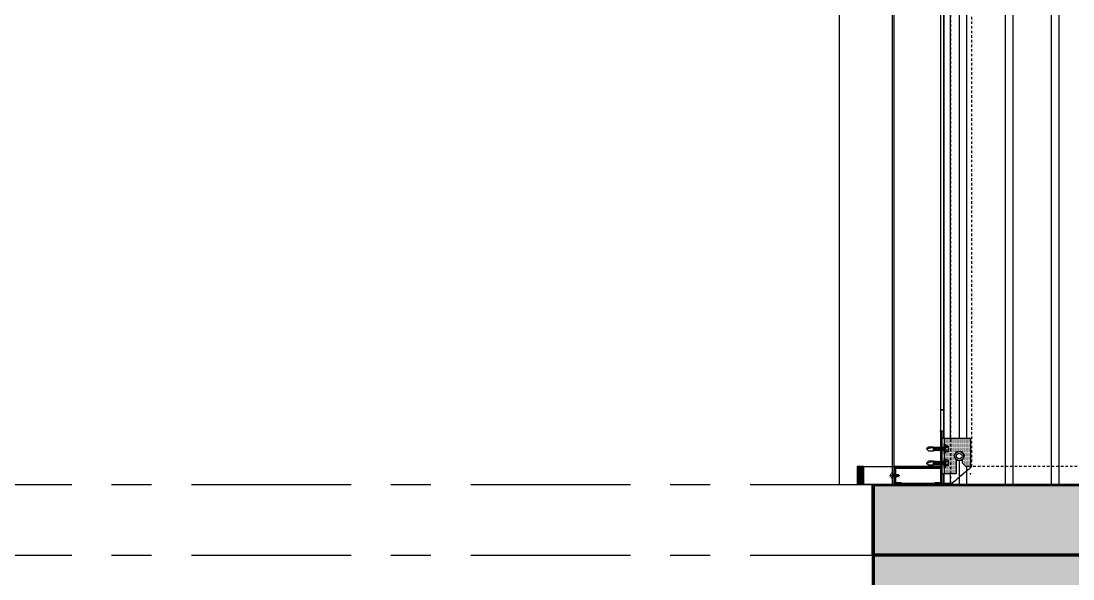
# Model space of a CAD drawing. Header units: millimetres. Extents: x -25371 to 2282244, y -90657 to 147824.
# Drawn here: x 1759112 to 1760595, y -1106 to -320 of the extents above; entities that cross this region are included whole.
import ezdxf
from ezdxf.xclip import XClip

# ---------------------------------------------------------------- set-up
doc = ezdxf.new("R2010")
doc.units = ezdxf.units.MM
doc.header["$XCLIPFRAME"] = 0
doc.set_wipeout_variables(frame=1)
for name, pattern in [('CENTER', [50.8, 31.75, -6.35, 6.35, -6.35]), ('TA_GL_000.90000', [2.475, 0.9, -0.225, 0.225, -0.225, 0.9]), ('TA_HL_001.00000', [6.5, 3.55, -2.95])]:
    doc.linetypes.add(name, pattern=pattern)
for name, color, linetype in [('000 - 0_SYM_DWG_GRIDLINE_MAIN_COLOR_251', 7, 'Continuous'), ('000 - GRID', 7, 'CENTER'), ('010 - ASPG_ACCESSORIES_MAIN_COLOR_1', 7, 'Continuous'), ('010 - ASPG_ACCESSORIES_MAIN_COLOR_2', 7, 'Continuous'), ('010 - ASPG_ACCESSORIES_SUB_COLOR_3', 7, 'Continuous'), ('010 - ASPG_EXTR_MAIN_COLOR_2', 7, 'Continuous'), ('010 - ASPG_EXTR_WIPEOUT_', 7, 'Continuous'), ('010 - ASPG_FASTERN_MAIN_COLOR_1', 7, 'Continuous'), ('010 - ASPG_FASTERN_SUB_COLOR_2', 7, 'Continuous'), ('010 - ASPG_FASTERN_WIPEOUT_', 7, 'Continuous'), ('010 - ASPG_FRAMING_CUT_COLOR_4', 7, 'Continuous'), ('010 - ASPG_FRAMING_HATCH_', 7, 'Continuous'), ('010 - ASPG_FRAMING_MAIN_COLOR_1', 7, 'Continuous'), ('010 - ASPG_FRAMING_SUB_COLOR_2', 7, 'Continuous'), ('010 - ASPG_FRAMING_WIPEOUT_', 7, 'Continuous'), ('HATCH', 7, 'Continuous')]:
    doc.layers.add(name, color=color, linetype=linetype)
doc.layers.add('010 - ASPG_ACCESSORIES_DEF_SUB', color=7, linetype='Continuous', plot=False)
for name, color, linetype, lineweight in [('A-DETL', 7, 'Continuous', 70), ('A-FLOR-E', 7, 'Continuous', 35), ('A-GENM', 7, 'Continuous', 35), ('A-GLAZ-CURT', 7, 'Continuous', 35), ('A-GLAZ-CWMG', 7, 'Continuous', 35), ('A-WALL-PATT', 7, 'Continuous', 50), ('I-WALL-E', 7, 'Continuous', 50), ('SCREW', 7, 'Continuous', 5)]:
    doc.layers.add(name, color=color, linetype=linetype, lineweight=lineweight)
doc.styles.add('TA', font='', dxfattribs={"height": 4.5})
doc.styles.get('TA').set_extended_font_data('Cordia New')

# ---------------------------------------------------------------- blocks, each defined once
blk = doc.blocks.new('DPA_CP_Entrance Louver Grill Vertical Z - Louver Grill Vertical Z-5524822-VS01 - ELEVATION 3')
at = {"layer": 'A-GLAZ-CURT', "color": 7}
for p, q in [((-33462.4, 106500), (-33462.4, 103600)), ((-33462.4, 103600), (-33462.4, 106500)), ((-33462.4, 106450), (-33462.4, 103605)), ((-33462.4, 103605), (-33462.4, 106450)), ((-33462.4, 106450), (-33462.4, 103605)), ((-33462.4, 103605), (-33462.4, 106450)), ((-33458, 103605), (-33462.4, 103605)), ((-33458, 103605), (-33462.4, 103605)), ((-33462.4, 103605), (-33458, 103605)), ((-33458, 103605), (-33462.4, 103605))]:
    blk.add_line(p, q, dxfattribs=at)
blk = doc.blocks.new('DPA_CP_Entrance Louver Grill Vertical Z - Louver Grill Vertical Z-V8-VS01 - ELEVATION 3')
at = {"layer": 'A-GLAZ-CURT', "color": 7}
for p, q in [((-33707.8, 103645), (-33707.8, 106500)), ((-33707.8, 103645), (-33707.8, 106500)), ((-33707.8, 106500), (-33707.8, 103645)), ((-33707.8, 106500), (-33707.8, 103645)), ((-33634.8, 106500), (-33634.8, 103645)), ((-33634.8, 106500), (-33634.8, 103645)), ((-33632.8, 103645), (-33632.8, 106500)), ((-33632.8, 106500), (-33632.8, 103645)), ((-33632.8, 103645), (-33632.8, 106500)), ((-33632.8, 106500), (-33632.8, 103645)), ((-33507.8, 106500), (-33507.8, 103645)), ((-33507.8, 106500), (-33507.8, 103645)), ((-33507.8, 106500), (-33507.8, 103645)), ((-33507.8, 106500), (-33507.8, 103645)), ((-33632.8, 103645), (-33632.8, 103705)), ((-33632.8, 103705), (-33607.8, 103705)), ((-33607.8, 103705), (-33632.8, 103705)), ((-33632.8, 103705), (-33632.8, 103645)), ((-33632.8, 103645), (-33707.8, 103645)), ((-33707.8, 103645), (-33634.8, 103645)), ((-33634.8, 103645), (-33707.8, 103645)), ((-33707.8, 103645), (-33632.8, 103645)), ((-33634.8, 103645), (-33632.8, 103645)), ((-33632.8, 103645), (-33634.8, 103645)), ((-33607.8, 103645), (-33632.8, 103645)), ((-33632.8, 103645), (-33607.8, 103645))]:
    blk.add_line(p, q, dxfattribs=at)
blk = doc.blocks.new('Rectangular Mullion - 45 x 100mm-V9-VS01 - ELEVATION 3')
at = {"layer": 'A-GLAZ-CWMG', "color": 7}
for p, q in [((-33607.8, 103645), (-33607.8, 103600)), ((-33607.8, 103600), (-33607.8, 103645)), ((-33507.8, 103600), (-33507.8, 103645)), ((-33507.8, 103645), (-33507.8, 103600)), ((-33607.8, 103600), (-33507.8, 103600)), ((-33507.8, 103600), (-33607.8, 103600))]:
    blk.add_line(p, q, dxfattribs=at)
blk = doc.blocks.new('Rectangular Mullion - 45 x 100mm-V10-VS01 - ELEVATION 3')
at = {"layer": 'A-GLAZ-CWMG', "color": 7}
for p, q in [((-33507.8, 103600), (-33507.8, 106600)), ((-33507.8, 106600), (-33507.8, 103600)), ((-33607.8, 106450), (-33607.8, 103705)), ((-33607.8, 106450), (-33607.8, 103705)), ((-33607.8, 103645), (-33607.8, 103600)), ((-33607.8, 103645), (-33607.8, 103600)), ((-33507.8, 103600), (-33607.8, 103600)), ((-33607.8, 103600), (-33507.8, 103600))]:
    blk.add_line(p, q, dxfattribs=at)
blk = doc.blocks.new('Rectangular Mullion - 45 x 100mm-V11-VS01 - ELEVATION 3')
at = {"layer": 'A-GLAZ-CWMG', "color": 7}
for p, q in [((-33607.8, 103600), (-33607.8, 106600)), ((-33607.8, 103600), (-33607.8, 106600)), ((-33507.8, 106600), (-33507.8, 103600)), ((-33507.8, 103600), (-33507.8, 106600)), ((-33507.8, 103600), (-33607.8, 103600)), ((-33607.8, 103600), (-33507.8, 103600))]:
    blk.add_line(p, q, dxfattribs=at)
blk = doc.blocks.new('DPA_CP_Entrance Louver Grill Vertical Z - Louver Grill Vertical Z-V12-VS01 - ELEVATION 3')
at = {"layer": 'A-GLAZ-CURT', "color": 7}
for p, q in [((-33707.8, 103645), (-33707.8, 106500)), ((-33707.8, 103645), (-33707.8, 106500)), ((-33707.8, 106500), (-33707.8, 103645)), ((-33707.8, 106500), (-33707.8, 103645)), ((-33632.8, 103645), (-33632.8, 106500)), ((-33632.8, 106500), (-33632.8, 103645)), ((-33632.8, 103645), (-33632.8, 106500)), ((-33632.8, 106500), (-33632.8, 103645)), ((-33507.8, 106500), (-33507.8, 103645)), ((-33507.8, 106500), (-33507.8, 103645)), ((-33507.8, 106500), (-33507.8, 103645)), ((-33507.8, 106500), (-33507.8, 103645)), ((-33632.8, 103645), (-33632.8, 103705)), ((-33632.8, 103705), (-33607.8, 103705)), ((-33607.8, 103705), (-33632.8, 103705)), ((-33632.8, 103705), (-33632.8, 103645)), ((-33632.8, 103645), (-33707.8, 103645)), ((-33707.8, 103645), (-33634.8, 103645)), ((-33634.8, 103645), (-33707.8, 103645)), ((-33707.8, 103645), (-33632.8, 103645)), ((-33634.8, 103645), (-33632.8, 103645)), ((-33632.8, 103645), (-33634.8, 103645)), ((-33607.8, 103645), (-33632.8, 103645)), ((-33632.8, 103645), (-33607.8, 103645))]:
    blk.add_line(p, q, dxfattribs=at)
blk = doc.blocks.new('DPA_CP_Entrance Louver Grill Vertical Z - Louver Grill Vertical Z-5525158-VS01 - ELEVATION 3')
at = {"layer": 'A-GLAZ-CURT', "color": 7}
for p, q in [((-33707.8, 103645), (-33707.8, 106500)), ((-33707.8, 103645), (-33707.8, 106500)), ((-33707.8, 106500), (-33707.8, 103645)), ((-33707.8, 106500), (-33707.8, 103645)), ((-33632.8, 103645), (-33632.8, 106500)), ((-33632.8, 106500), (-33632.8, 103645)), ((-33632.8, 103645), (-33632.8, 106500)), ((-33632.8, 106500), (-33632.8, 103645)), ((-33507.8, 106500), (-33507.8, 103645)), ((-33507.8, 106500), (-33507.8, 103645)), ((-33507.8, 106500), (-33507.8, 103645)), ((-33507.8, 106500), (-33507.8, 103645)), ((-33632.8, 103645), (-33632.8, 103705)), ((-33632.8, 103705), (-33607.8, 103705)), ((-33607.8, 103705), (-33632.8, 103705)), ((-33632.8, 103705), (-33632.8, 103645)), ((-33632.8, 103645), (-33707.8, 103645)), ((-33707.8, 103645), (-33634.8, 103645)), ((-33634.8, 103645), (-33707.8, 103645)), ((-33707.8, 103645), (-33632.8, 103645)), ((-33634.8, 103645), (-33632.8, 103645)), ((-33632.8, 103645), (-33634.8, 103645)), ((-33607.8, 103645), (-33632.8, 103645)), ((-33632.8, 103645), (-33607.8, 103645))]:
    blk.add_line(p, q, dxfattribs=at)
blk = doc.blocks.new('Rectangular Mullion - 45 x 100mm-V15-VS01 - ELEVATION 3')
at = {"layer": 'A-GLAZ-CWMG', "color": 7}
for p, q in [((-33607.8, 103645), (-33607.8, 103600)), ((-33607.8, 103600), (-33607.8, 103645)), ((-33507.8, 103600), (-33507.8, 103645)), ((-33507.8, 103645), (-33507.8, 103600)), ((-33607.8, 103600), (-33507.8, 103600)), ((-33507.8, 103600), (-33607.8, 103600))]:
    blk.add_line(p, q, dxfattribs=at)
blk = doc.blocks.new('Rectangular Mullion - 45 x 100mm-5079867-VS01 - ELEVATION 3')
at = {"layer": 'A-GLAZ-CWMG', "color": 7}
for p, q in [((-33607.8, 103645), (-33607.8, 103600)), ((-33607.8, 103600), (-33607.8, 103645)), ((-33507.8, 103600), (-33507.8, 103645)), ((-33507.8, 103645), (-33507.8, 103600)), ((-33607.8, 103600), (-33507.8, 103600)), ((-33507.8, 103600), (-33607.8, 103600))]:
    blk.add_line(p, q, dxfattribs=at)
blk = doc.blocks.new('Rectangular Mullion - 45 x 100mm-V16-VS01 - ELEVATION 3')
at = {"layer": 'A-GLAZ-CWMG', "color": 7}
for p, q in [((-33507.8, 103600), (-33507.8, 106600)), ((-33507.8, 106600), (-33507.8, 103600)), ((-33607.8, 106450), (-33607.8, 103705)), ((-33607.8, 106450), (-33607.8, 103705)), ((-33607.8, 103645), (-33607.8, 103600)), ((-33607.8, 103645), (-33607.8, 103600)), ((-33507.8, 103600), (-33607.8, 103600)), ((-33607.8, 103600), (-33507.8, 103600))]:
    blk.add_line(p, q, dxfattribs=at)
blk = doc.blocks.new('GM_Louver Grill Vertical Z1 - Z Profile-V19-VS01 - ELEVATION 3')
at = {"layer": 'A-DETL', "color": 7}
for p, q in [((-33707.8, 106500), (-33707.8, 103645)), ((-33632.8, 106500), (-33632.8, 103645)), ((-33705.8, 103645), (-33707.8, 103645)), ((-33632.8, 103645), (-33705.8, 103645))]:
    blk.add_line(p, q, dxfattribs=at)
at = {"layer": 'A-GENM', "color": 7, "lineweight": 9}
for p, q in [((-33707.8, 106500), (-33707.8, 103645)), ((-33707.8, 103645), (-33707.8, 106500)), ((-33632.8, 103645), (-33632.8, 106500)), ((-33707.8, 103645), (-33634.8, 103645)), ((-33634.8, 103645), (-33632.8, 103645))]:
    blk.add_line(p, q, dxfattribs=at)
blk = doc.blocks.new('DPA_CP_Entrance Louver Grill Vertical Z - Louver Grill Vertical Z-5525424-VS01 - ELEVATION 3')
at = {"layer": 'A-GLAZ-CURT', "color": 7}
for p, q in [((-33458, 106600), (-33458, 103600)), ((-33458, 106600), (-33458, 103600)), ((-33458, 103600), (-33458, 106600)), ((-33458, 103600), (-33458, 106600)), ((-33458, 103600), (-33458, 103660)), ((-33458, 103660), (-33458, 103600)), ((-33408, 103600), (-33458, 103600)), ((-33458, 103600), (-33408, 103600)), ((-33410, 103600), (-33458, 103600)), ((-33458, 103600), (-33408, 103600)), ((-32282.8, 103600), (-33458, 103600)), ((-33458, 103600), (-32282.8, 103600))]:
    blk.add_line(p, q, dxfattribs=at)
blk = doc.blocks.new('C-1-VS01-AR-2562-01 -B_20260615-142721_ELEVATION_3_EX')
at = {"layer": 'A-WALL-PATT', "lineweight": 9}
h = blk.add_hatch(dxfattribs=at)
h.set_pattern_fill('FP_3', style=0, pattern_type=2)
h.set_pattern_definition([(0, (-71649.76, 0), (812.8, 203.2), [33.528, -576.072, 33.528, -576.072, -3251.2]), (0, (-71649.76, 0), (812.8, 203.2), [-1219.2, 33.528, -1185.672, 33.528, -576.072, -1422.4]), (0, (-71649.76, 0), (812.8, 203.2), [-3048, 33.528, -372.872, 33.528, -982.472]), (120, (-71344.96, 101.6), (-582.37636, 602.30545), [33.528, -576.072, 33.528, -3827.272]), (120, (-71344.96, 101.6), (-582.37636, 602.30545), [-643.128, -576.072, 33.528, -1185.672, -2032]), (120, (-71344.96, 101.6), (-582.37636, 602.30545), [-2438.4, 33.528, -576.072, 33.528, -1388.872]), (120, (-71344.96, 101.6), (-582.37636, 602.30545), [-3081.528, -372.872, 33.528, -982.472]), (240, (-71243.36, 508), (-230.42364, -805.50545), [33.528, -576.072, 33.528, -576.072, -3251.2]), (240, (-71243.36, 508), (-230.42364, -805.50545), [-1219.2, 33.528, -1185.672, 33.528, -576.072, -1422.4]), (240, (-71243.36, 508), (-230.42364, -805.50545), [-3048, 33.528, -372.872, 33.528, -982.472])])
h.paths.add_polyline_path([(18783.4, 101100), (23287.6, 101100), (23287.6, 101102), (23717.6, 101102), (23717.6, 101100), (23737.6, 101100), (23737.6, 101102), (24167.6, 101102), (24167.6, 101100), (24538.8, 101100), (24538.8, 103600), (-9849.1, 103600), (-9849.1, 101100), (221.6, 101100), (221.6, 101102), (651.6, 101102), (651.6, 101100), (671.6, 101100), (671.6, 101102), (1101.6, 101102), (1101.6, 101100), (12559.3, 101100), (12559.3, 101102), (12989.3, 101102), (12989.3, 101100), (13009.3, 101100), (13009.3, 101102), (13439.3, 101102), (13439.3, 101100), (18602.1, 101100)])
h = blk.add_hatch(dxfattribs=at)
h.set_pattern_fill('FP_4', style=0, pattern_type=2)
h.set_pattern_definition([(0, (24510.75, 101170), (0, 600), []), (90, (24510.75, 101170), (-600, 4e-14), [])])
h.paths.add_polyline_path([(18783.4, 101100), (23287.6, 101100), (23287.6, 101102), (23717.6, 101102), (23717.6, 101100), (23737.6, 101100), (23737.6, 101102), (24167.6, 101102), (24167.6, 101100), (24538.8, 101100), (24538.8, 103600), (-9849.1, 103600), (-9849.1, 101100), (221.6, 101100), (221.6, 101102), (651.6, 101102), (651.6, 101100), (671.6, 101100), (671.6, 101102), (1101.6, 101102), (1101.6, 101100), (12559.3, 101100), (12559.3, 101102), (12989.3, 101102), (12989.3, 101100), (13009.3, 101100), (13009.3, 101102), (13439.3, 101102), (13439.3, 101100), (18602.1, 101100)])
at = {"layer": 'A-DETL', "color": 7}
for p, q in [((24538.8, 103600), (-9849.1, 103600)), ((-9849.1, 103600), (-9849.1, 101100)), ((-9849.1, 103600), (-3599.8, 103600)), ((-9849.1, 103500), (-9849.1, 103600)), ((-3599.8, 103500), (-9849.1, 103500))]:
    blk.add_line(p, q, dxfattribs=at)
at = {"layer": 'A-FLOR-E', "color": 7, "lineweight": 50}
for p, q in [((-9699.1, 103600), (-9849.1, 103600)), ((-9849.1, 103600), (-9849.1, 103500))]:
    blk.add_line(p, q, dxfattribs=at)
at = {"layer": 'I-WALL-E', "color": 7}
for p, q in [((-9849.1, 103600), (-9849.1, 103433.3)), ((-9699.1, 103600), (-9849.1, 103600)), ((-9699.1, 103600), (24482.7, 103600))]:
    blk.add_line(p, q, dxfattribs=at)
at = {"layer": 'A-GENM', "color": 7}
blk.add_blockref('GM_Louver Grill Vertical Z1 - Z Profile-V19-VS01 - ELEVATION 3', (23858.2, 0), dxfattribs=at)
blk.add_blockref('GM_Louver Grill Vertical Z1 - Z Profile-V19-VS01 - ELEVATION 3', (23858.2, 0), dxfattribs=at)
blk.add_blockref('GM_Louver Grill Vertical Z1 - Z Profile-V19-VS01 - ELEVATION 3', (23858.2, 0), dxfattribs=at)
blk.add_blockref('GM_Louver Grill Vertical Z1 - Z Profile-V19-VS01 - ELEVATION 3', (23858.2, 0), dxfattribs=at)
blk.add_blockref('GM_Louver Grill Vertical Z1 - Z Profile-V19-VS01 - ELEVATION 3', (23858.2, 0), dxfattribs=at)
blk.add_blockref('GM_Louver Grill Vertical Z1 - Z Profile-V19-VS01 - ELEVATION 3', (23858.2, 0), dxfattribs=at)
blk.add_blockref('GM_Louver Grill Vertical Z1 - Z Profile-V19-VS01 - ELEVATION 3', (23858.2, 0), dxfattribs=at)
blk.add_blockref('GM_Louver Grill Vertical Z1 - Z Profile-V19-VS01 - ELEVATION 3', (23858.2, 0), dxfattribs=at)
blk.add_blockref('GM_Louver Grill Vertical Z1 - Z Profile-V19-VS01 - ELEVATION 3', (23858.2, 0), dxfattribs=at)
blk.add_blockref('GM_Louver Grill Vertical Z1 - Z Profile-V19-VS01 - ELEVATION 3', (23858.2, 0), dxfattribs=at)
blk.add_blockref('GM_Louver Grill Vertical Z1 - Z Profile-V19-VS01 - ELEVATION 3', (23858.2, 0), dxfattribs=at)
blk.add_blockref('GM_Louver Grill Vertical Z1 - Z Profile-V19-VS01 - ELEVATION 3', (23858.2, 0), dxfattribs=at)
blk.add_blockref('GM_Louver Grill Vertical Z1 - Z Profile-V19-VS01 - ELEVATION 3', (23858.2, 0), dxfattribs=at)
blk.add_blockref('GM_Louver Grill Vertical Z1 - Z Profile-V19-VS01 - ELEVATION 3', (23858.2, 0), dxfattribs=at)
blk.add_blockref('GM_Louver Grill Vertical Z1 - Z Profile-V19-VS01 - ELEVATION 3', (23858.2, 0), dxfattribs=at)
blk.add_blockref('GM_Louver Grill Vertical Z1 - Z Profile-V19-VS01 - ELEVATION 3', (23858.2, 0), dxfattribs=at)
blk.add_blockref('GM_Louver Grill Vertical Z1 - Z Profile-V19-VS01 - ELEVATION 3', (23858.2, 0), dxfattribs=at)
blk.add_blockref('GM_Louver Grill Vertical Z1 - Z Profile-V19-VS01 - ELEVATION 3', (23858.2, 0), dxfattribs=at)
blk.add_blockref('GM_Louver Grill Vertical Z1 - Z Profile-V19-VS01 - ELEVATION 3', (23858.2, 0), dxfattribs=at)
blk.add_blockref('GM_Louver Grill Vertical Z1 - Z Profile-V19-VS01 - ELEVATION 3', (23858.2, 0), dxfattribs=at)
blk.add_blockref('GM_Louver Grill Vertical Z1 - Z Profile-V19-VS01 - ELEVATION 3', (23858.2, 0), dxfattribs=at)
blk.add_blockref('GM_Louver Grill Vertical Z1 - Z Profile-V19-VS01 - ELEVATION 3', (23858.2, 0), dxfattribs=at)
blk.add_blockref('GM_Louver Grill Vertical Z1 - Z Profile-V19-VS01 - ELEVATION 3', (23858.2, 0), dxfattribs=at)
blk.add_blockref('GM_Louver Grill Vertical Z1 - Z Profile-V19-VS01 - ELEVATION 3', (23858.2, 0), dxfattribs=at)
blk.add_blockref('GM_Louver Grill Vertical Z1 - Z Profile-V19-VS01 - ELEVATION 3', (23858.2, 0), dxfattribs=at)
blk.add_blockref('GM_Louver Grill Vertical Z1 - Z Profile-V19-VS01 - ELEVATION 3', (23858.2, 0), dxfattribs=at)
blk.add_blockref('GM_Louver Grill Vertical Z1 - Z Profile-V19-VS01 - ELEVATION 3', (23858.2, 0), dxfattribs=at)
blk.add_blockref('GM_Louver Grill Vertical Z1 - Z Profile-V19-VS01 - ELEVATION 3', (23858.2, 0), dxfattribs=at)
blk.add_blockref('GM_Louver Grill Vertical Z1 - Z Profile-V19-VS01 - ELEVATION 3', (23858.2, 0), dxfattribs=at)
blk.add_blockref('GM_Louver Grill Vertical Z1 - Z Profile-V19-VS01 - ELEVATION 3', (23858.2, 0), dxfattribs=at)
blk.add_blockref('GM_Louver Grill Vertical Z1 - Z Profile-V19-VS01 - ELEVATION 3', (23858.2, 0), dxfattribs=at)
blk.add_blockref('GM_Louver Grill Vertical Z1 - Z Profile-V19-VS01 - ELEVATION 3', (23858.2, 0), dxfattribs=at)
blk.add_blockref('GM_Louver Grill Vertical Z1 - Z Profile-V19-VS01 - ELEVATION 3', (23858.2, 0), dxfattribs=at)
blk.add_blockref('GM_Louver Grill Vertical Z1 - Z Profile-V19-VS01 - ELEVATION 3', (23858.2, 0), dxfattribs=at)
blk.add_blockref('GM_Louver Grill Vertical Z1 - Z Profile-V19-VS01 - ELEVATION 3', (23858.2, 0), dxfattribs=at)
blk.add_blockref('GM_Louver Grill Vertical Z1 - Z Profile-V19-VS01 - ELEVATION 3', (23858.2, 0), dxfattribs=at)
blk.add_blockref('GM_Louver Grill Vertical Z1 - Z Profile-V19-VS01 - ELEVATION 3', (23858.2, 0), dxfattribs=at)
blk.add_blockref('GM_Louver Grill Vertical Z1 - Z Profile-V19-VS01 - ELEVATION 3', (23858.2, 0), dxfattribs=at)
blk.add_blockref('GM_Louver Grill Vertical Z1 - Z Profile-V19-VS01 - ELEVATION 3', (23858.2, 0), dxfattribs=at)
blk.add_blockref('GM_Louver Grill Vertical Z1 - Z Profile-V19-VS01 - ELEVATION 3', (23858.2, 0), dxfattribs=at)
blk.add_blockref('GM_Louver Grill Vertical Z1 - Z Profile-V19-VS01 - ELEVATION 3', (23858.2, 0), dxfattribs=at)
blk.add_blockref('GM_Louver Grill Vertical Z1 - Z Profile-V19-VS01 - ELEVATION 3', (23858.2, 0), dxfattribs=at)
blk.add_blockref('GM_Louver Grill Vertical Z1 - Z Profile-V19-VS01 - ELEVATION 3', (23858.2, 0), dxfattribs=at)
blk.add_blockref('GM_Louver Grill Vertical Z1 - Z Profile-V19-VS01 - ELEVATION 3', (23858.2, 0), dxfattribs=at)
blk.add_blockref('GM_Louver Grill Vertical Z1 - Z Profile-V19-VS01 - ELEVATION 3', (23858.2, 0), dxfattribs=at)
blk.add_blockref('GM_Louver Grill Vertical Z1 - Z Profile-V19-VS01 - ELEVATION 3', (23858.2, 0), dxfattribs=at)
blk.add_blockref('GM_Louver Grill Vertical Z1 - Z Profile-V19-VS01 - ELEVATION 3', (23858.2, 0), dxfattribs=at)
blk.add_blockref('GM_Louver Grill Vertical Z1 - Z Profile-V19-VS01 - ELEVATION 3', (23858.2, 0), dxfattribs=at)
blk.add_blockref('GM_Louver Grill Vertical Z1 - Z Profile-V19-VS01 - ELEVATION 3', (23858.2, 0), dxfattribs=at)
blk.add_blockref('GM_Louver Grill Vertical Z1 - Z Profile-V19-VS01 - ELEVATION 3', (23858.2, 0), dxfattribs=at)
blk.add_blockref('GM_Louver Grill Vertical Z1 - Z Profile-V19-VS01 - ELEVATION 3', (23858.2, 0), dxfattribs=at)
blk.add_blockref('GM_Louver Grill Vertical Z1 - Z Profile-V19-VS01 - ELEVATION 3', (23858.2, 0), dxfattribs=at)
blk.add_blockref('GM_Louver Grill Vertical Z1 - Z Profile-V19-VS01 - ELEVATION 3', (23858.2, 0), dxfattribs=at)
blk.add_blockref('GM_Louver Grill Vertical Z1 - Z Profile-V19-VS01 - ELEVATION 3', (23858.2, 0), dxfattribs=at)
blk.add_blockref('GM_Louver Grill Vertical Z1 - Z Profile-V19-VS01 - ELEVATION 3', (23858.2, 0), dxfattribs=at)
blk.add_blockref('GM_Louver Grill Vertical Z1 - Z Profile-V19-VS01 - ELEVATION 3', (23858.2, 0), dxfattribs=at)
blk.add_blockref('GM_Louver Grill Vertical Z1 - Z Profile-V19-VS01 - ELEVATION 3', (23858.2, 0), dxfattribs=at)
blk.add_blockref('GM_Louver Grill Vertical Z1 - Z Profile-V19-VS01 - ELEVATION 3', (23858.2, 0), dxfattribs=at)
blk.add_blockref('GM_Louver Grill Vertical Z1 - Z Profile-V19-VS01 - ELEVATION 3', (23858.2, 0), dxfattribs=at)
blk.add_blockref('GM_Louver Grill Vertical Z1 - Z Profile-V19-VS01 - ELEVATION 3', (23858.2, 0), dxfattribs=at)
blk.add_blockref('GM_Louver Grill Vertical Z1 - Z Profile-V19-VS01 - ELEVATION 3', (23858.2, 0), dxfattribs=at)
blk.add_blockref('GM_Louver Grill Vertical Z1 - Z Profile-V19-VS01 - ELEVATION 3', (23858.2, 0), dxfattribs=at)
blk.add_blockref('GM_Louver Grill Vertical Z1 - Z Profile-V19-VS01 - ELEVATION 3', (23858.2, 0), dxfattribs=at)
blk.add_blockref('GM_Louver Grill Vertical Z1 - Z Profile-V19-VS01 - ELEVATION 3', (23858.2, 0), dxfattribs=at)
blk.add_blockref('GM_Louver Grill Vertical Z1 - Z Profile-V19-VS01 - ELEVATION 3', (23858.2, 0), dxfattribs=at)
blk.add_blockref('GM_Louver Grill Vertical Z1 - Z Profile-V19-VS01 - ELEVATION 3', (23858.2, 0), dxfattribs=at)
blk.add_blockref('GM_Louver Grill Vertical Z1 - Z Profile-V19-VS01 - ELEVATION 3', (23858.2, 0), dxfattribs=at)
blk.add_blockref('GM_Louver Grill Vertical Z1 - Z Profile-V19-VS01 - ELEVATION 3', (23858.2, 0), dxfattribs=at)
blk.add_blockref('GM_Louver Grill Vertical Z1 - Z Profile-V19-VS01 - ELEVATION 3', (23858.2, 0), dxfattribs=at)
blk.add_blockref('GM_Louver Grill Vertical Z1 - Z Profile-V19-VS01 - ELEVATION 3', (23858.2, 0), dxfattribs=at)
blk.add_blockref('GM_Louver Grill Vertical Z1 - Z Profile-V19-VS01 - ELEVATION 3', (23858.2, 0), dxfattribs=at)
blk.add_blockref('GM_Louver Grill Vertical Z1 - Z Profile-V19-VS01 - ELEVATION 3', (23858.2, 0), dxfattribs=at)
blk.add_blockref('GM_Louver Grill Vertical Z1 - Z Profile-V19-VS01 - ELEVATION 3', (23858.2, 0), dxfattribs=at)
blk.add_blockref('GM_Louver Grill Vertical Z1 - Z Profile-V19-VS01 - ELEVATION 3', (23858.2, 0), dxfattribs=at)
blk.add_blockref('GM_Louver Grill Vertical Z1 - Z Profile-V19-VS01 - ELEVATION 3', (23858.2, 0), dxfattribs=at)
blk.add_blockref('GM_Louver Grill Vertical Z1 - Z Profile-V19-VS01 - ELEVATION 3', (23858.2, 0), dxfattribs=at)
blk.add_blockref('GM_Louver Grill Vertical Z1 - Z Profile-V19-VS01 - ELEVATION 3', (23858.2, 0), dxfattribs=at)
blk.add_blockref('GM_Louver Grill Vertical Z1 - Z Profile-V19-VS01 - ELEVATION 3', (23858.2, 0), dxfattribs=at)
blk.add_blockref('GM_Louver Grill Vertical Z1 - Z Profile-V19-VS01 - ELEVATION 3', (23858.2, 0), dxfattribs=at)
blk.add_blockref('GM_Louver Grill Vertical Z1 - Z Profile-V19-VS01 - ELEVATION 3', (23858.2, 0), dxfattribs=at)
blk.add_blockref('GM_Louver Grill Vertical Z1 - Z Profile-V19-VS01 - ELEVATION 3', (23858.2, 0), dxfattribs=at)
blk.add_blockref('GM_Louver Grill Vertical Z1 - Z Profile-V19-VS01 - ELEVATION 3', (23858.2, 0), dxfattribs=at)
blk.add_blockref('GM_Louver Grill Vertical Z1 - Z Profile-V19-VS01 - ELEVATION 3', (23858.2, 0), dxfattribs=at)
blk.add_blockref('GM_Louver Grill Vertical Z1 - Z Profile-V19-VS01 - ELEVATION 3', (23858.2, 0), dxfattribs=at)
blk.add_blockref('GM_Louver Grill Vertical Z1 - Z Profile-V19-VS01 - ELEVATION 3', (23858.2, 0), dxfattribs=at)
blk.add_blockref('GM_Louver Grill Vertical Z1 - Z Profile-V19-VS01 - ELEVATION 3', (23858.2, 0), dxfattribs=at)
blk.add_blockref('GM_Louver Grill Vertical Z1 - Z Profile-V19-VS01 - ELEVATION 3', (23858.2, 0), dxfattribs=at)
blk.add_blockref('GM_Louver Grill Vertical Z1 - Z Profile-V19-VS01 - ELEVATION 3', (23858.2, 0), dxfattribs=at)
blk.add_blockref('GM_Louver Grill Vertical Z1 - Z Profile-V19-VS01 - ELEVATION 3', (23858.2, 0), dxfattribs=at)
blk.add_blockref('GM_Louver Grill Vertical Z1 - Z Profile-V19-VS01 - ELEVATION 3', (23858.2, 0), dxfattribs=at)
blk.add_blockref('GM_Louver Grill Vertical Z1 - Z Profile-V19-VS01 - ELEVATION 3', (23858.2, 0), dxfattribs=at)
blk.add_blockref('GM_Louver Grill Vertical Z1 - Z Profile-V19-VS01 - ELEVATION 3', (23858.2, 0), dxfattribs=at)
blk.add_blockref('GM_Louver Grill Vertical Z1 - Z Profile-V19-VS01 - ELEVATION 3', (23858.2, 0), dxfattribs=at)
blk.add_blockref('GM_Louver Grill Vertical Z1 - Z Profile-V19-VS01 - ELEVATION 3', (23858.2, 0), dxfattribs=at)
blk.add_blockref('GM_Louver Grill Vertical Z1 - Z Profile-V19-VS01 - ELEVATION 3', (23858.2, 0), dxfattribs=at)
blk.add_blockref('GM_Louver Grill Vertical Z1 - Z Profile-V19-VS01 - ELEVATION 3', (23858.2, 0), dxfattribs=at)
blk.add_blockref('GM_Louver Grill Vertical Z1 - Z Profile-V19-VS01 - ELEVATION 3', (23858.2, 0), dxfattribs=at)
blk.add_blockref('GM_Louver Grill Vertical Z1 - Z Profile-V19-VS01 - ELEVATION 3', (23858.2, 0), dxfattribs=at)
blk.add_blockref('GM_Louver Grill Vertical Z1 - Z Profile-V19-VS01 - ELEVATION 3', (23858.2, 0), dxfattribs=at)
blk.add_blockref('GM_Louver Grill Vertical Z1 - Z Profile-V19-VS01 - ELEVATION 3', (23858.2, 0), dxfattribs=at)
blk.add_blockref('GM_Louver Grill Vertical Z1 - Z Profile-V19-VS01 - ELEVATION 3', (23858.2, 0), dxfattribs=at)
at = {"layer": 'A-GLAZ-CURT', "color": 7}
for name in ['DPA_CP_Entrance Louver Grill Vertical Z - Louver Grill Vertical Z-5525424-VS01 - ELEVATION 3', 'DPA_CP_Entrance Louver Grill Vertical Z - Louver Grill Vertical Z-V8-VS01 - ELEVATION 3', 'DPA_CP_Entrance Louver Grill Vertical Z - Louver Grill Vertical Z-V12-VS01 - ELEVATION 3', 'DPA_CP_Entrance Louver Grill Vertical Z - Louver Grill Vertical Z-V12-VS01 - ELEVATION 3', 'DPA_CP_Entrance Louver Grill Vertical Z - Louver Grill Vertical Z-V12-VS01 - ELEVATION 3', 'DPA_CP_Entrance Louver Grill Vertical Z - Louver Grill Vertical Z-V12-VS01 - ELEVATION 3', 'DPA_CP_Entrance Louver Grill Vertical Z - Louver Grill Vertical Z-5525158-VS01 - ELEVATION 3', 'DPA_CP_Entrance Louver Grill Vertical Z - Louver Grill Vertical Z-5524822-VS01 - ELEVATION 3']:
    blk.add_blockref(name, (23858.2, 0), dxfattribs=at)
at = {"layer": 'A-GLAZ-CWMG', "color": 7}
for name in ['Rectangular Mullion - 45 x 100mm-V10-VS01 - ELEVATION 3', 'Rectangular Mullion - 45 x 100mm-V11-VS01 - ELEVATION 3', 'Rectangular Mullion - 45 x 100mm-V16-VS01 - ELEVATION 3', 'Rectangular Mullion - 45 x 100mm-V16-VS01 - ELEVATION 3', 'Rectangular Mullion - 45 x 100mm-V16-VS01 - ELEVATION 3', 'Rectangular Mullion - 45 x 100mm-V16-VS01 - ELEVATION 3', 'Rectangular Mullion - 45 x 100mm-V16-VS01 - ELEVATION 3', 'Rectangular Mullion - 45 x 100mm-V9-VS01 - ELEVATION 3', 'Rectangular Mullion - 45 x 100mm-V15-VS01 - ELEVATION 3', 'Rectangular Mullion - 45 x 100mm-V15-VS01 - ELEVATION 3', 'Rectangular Mullion - 45 x 100mm-V15-VS01 - ELEVATION 3', 'Rectangular Mullion - 45 x 100mm-V15-VS01 - ELEVATION 3', 'Rectangular Mullion - 45 x 100mm-5079867-VS01 - ELEVATION 3']:
    blk.add_blockref(name, (23858.2, 0), dxfattribs=at)
blk = doc.blocks.new('*U2261')
at = {"layer": '000 - 0_SYM_DWG_GRIDLINE_MAIN_COLOR_251', "color": 7, "linetype": 'ByBlock', "ltscale": 5}
blk.add_line((20, 0), (-529.286, 0), dxfattribs=at)
at = {"color": 7, "style": 'TA', "flags": 1}
blk.add_attdef('LOCATION', (6, -6), '', height=4.5, rotation=270, dxfattribs=at)
blk = doc.blocks.new('C-1-VS01_REV00_20260615-143253_ELEVATION_3_DIMS')
at = {"layer": '000 - GRID', "color": 7, "linetype": 'TA_GL_000.90000', "xscale": 50.00000000000004, "yscale": 50.00000000000004, "zscale": 50.00000000000004, "rotation": 180}
for p in [(-12960, 103600), (-12960, 103500)]:
    blk.add_blockref('*U2261', p, dxfattribs=at)
blk = doc.blocks.new('*U1541')
at = {"color": 7}
blk.add_wipeout([(50, 0), (1640, 0), (1640, 3000), (50, 3000)], dxfattribs=at).dxf.layer = '010 - ASPG_EXTR_WIPEOUT_'
at = {"layer": '010 - ASPG_EXTR_MAIN_COLOR_2', "color": 7}
for points in [[(1487.3, 0), (1497.5, 0), (1497.5, 3000), (1487.3, 3000)], [(1552.3, 0), (1562.5, 0), (1562.5, 3000), (1552.3, 3000)], [(1617.3, 0), (1627.5, 0), (1627.5, 3000), (1617.3, 3000)]]:
    blk.add_lwpolyline(points, close=True, dxfattribs=at)
at = {"layer": '010 - ASPG_FRAMING_SUB_COLOR_2', "color": 7}
blk.add_lwpolyline([(50, 0), (1640, 0), (1640, 3000), (50, 3000)], close=True, dxfattribs=at)
blk = doc.blocks.new('000_ASPG_TYP_FILES_20260218-010703_FRAME_EXTR_HONLIZONTAL')
at = {"layer": '010 - ASPG_FRAMING_HATCH_'}
h = blk.add_hatch(dxfattribs=at)
h.set_pattern_fill('ANSI32', scale=0.1)
edge = h.paths.add_edge_path()
edge.add_line((74.7, 2), (25, 2))
edge.add_line((25, 2), (25, 67))
edge.add_arc((24.7, 67), 0.3, 0, 90)
edge.add_line((24.7, 67.3), (0.3, 67.3))
edge.add_arc((0.3, 67), 0.3, 90, 180)
edge.add_line((0, 67), (0, 57.6))
edge.add_arc((0.3, 57.6), 0.3, 180, 270)
edge.add_line((0.3, 57.3), (1.7, 57.3))
edge.add_arc((1.7, 57.6), 0.3, 270, 360)
edge.add_line((2, 57.6), (2, 65))
edge.add_arc((2.3, 65), 0.3, 90, 180, ccw=False)
edge.add_line((2.3, 65.3), (22.7, 65.3))
edge.add_arc((22.7, 65), 0.3, 0, 90, ccw=False)
edge.add_line((23, 65), (23, 49))
edge.add_line((23, 49), (23.5, 48.5))
edge.add_line((23.5, 48.5), (23, 48))
edge.add_line((23, 48), (23, 22.3))
edge.add_line((23, 22.3), (23.5, 21.8))
edge.add_line((23.5, 21.8), (23, 21.3))
edge.add_line((23, 21.3), (23, 2.3))
edge.add_arc((22.7, 2.3), 0.3, -90, 0, ccw=False)
edge.add_line((22.7, 2), (2.3, 2))
edge.add_arc((2.3, 2.3), 0.3, 180, 270, ccw=False)
edge.add_line((2, 2.3), (2, 9.7))
edge.add_arc((1.7, 9.7), 0.3, 0, 90)
edge.add_line((1.7, 10), (0.3, 10))
edge.add_arc((0.3, 9.7), 0.3, 90, 180)
edge.add_line((0, 9.7), (0, 0.3))
edge.add_arc((0.3, 0.3), 0.3, 180, 270)
edge.add_line((0.3, 0), (74.7, 0))
at = {"layer": '010 - ASPG_ACCESSORIES_DEF_SUB', "color": 7}
for p in [(0, 67.3), (25, 67.3), (25, 67.3), (0, 57.3), (0, 10), (0, 10), (0, 0), (75, 2), (75, 0)]:
    blk.add_point(p, dxfattribs=at)
at = {"layer": '010 - ASPG_FRAMING_CUT_COLOR_4', "color": 7}
blk.add_line((75, 0.3), (75, 1.7), dxfattribs=at)
blk.add_lwpolyline([(74.7, 2), (25, 2), (25, 67, 0.414214), (24.7, 67.3), (0.3, 67.3, 0.414214), (0, 67), (0, 57.6, 0.414214), (0.3, 57.3), (1.7, 57.3, 0.414214), (2, 57.6), (2, 65, -0.414214), (2.3, 65.3), (22.7, 65.3, -0.414214), (23, 65), (23, 49), (23.5, 48.5), (23, 48), (23, 22.3), (23.5, 21.8), (23, 21.3), (23, 2.3, -0.414214), (22.7, 2), (2.3, 2, -0.414214), (2, 2.3), (2, 9.7, 0.414214), (1.7, 10), (0.3, 10, 0.414214), (0, 9.7), (0, 0.3, 0.414214), (0.3, 0), (74.7, 0)], format="xyb", dxfattribs=at)
for centre, start, end in [((2.3, 65), 90, 180), ((0.3, 57.6), 180, 270), ((1.7, 57.6), 270, 0), ((0.3, 9.7), 90, 180), ((0.3, 0.3), 180, 270), ((1.7, 9.7), 0, 90), ((2.3, 2.3), 180, 270), ((22.7, 2.3), 270, 0), ((74.7, 1.7), 0, 90), ((74.7, 0.3), 270, 0)]:
    blk.add_arc(centre, 0.3, start, end, dxfattribs=at)
blk = doc.blocks.new('PZG35-9D5')
at = {"layer": '010 - ASPG_FASTERN_MAIN_COLOR_1', "color": 7}
for p, q in [((-1.4, 0), (-1.4, -1.1)), ((0, 3.7), (0, -10.5)), ((1.4, 0), (1.4, -0.6)), ((-1.9, -1.4), (1.9, -0.9)), ((-1.9, -1.4), (-1.4, -1.1)), ((-1.9, -1.4), (-1.4, -1.7)), ((-1.9, -2.7), (1.9, -2.2)), ((-1.9, -2.7), (-1.4, -2.4)), ((-1.9, -2.7), (-1.4, -3)), ((-1.9, -4), (-1.4, -3.7)), ((-1.9, -4), (-1, -3.9)), ((-1.9, -4), (-1.4, -4.3)), ((-1.4, -1.1), (1.4, -0.6)), ((-1.4, -1.7), (1.4, -1.2)), ((-1.4, -1.7), (-1.4, -2.4)), ((-1.4, -2.4), (1.4, -1.9)), ((-1.4, -3), (1.4, -2.5)), ((-1.4, -3), (-1.4, -3.7)), ((-1.4, -3.7), (-0.8, -3.6)), ((-1.4, -4.3), (-1.4, -8.1)), ((-1.4, -4.3), (-1.2, -4.3)), ((0, -9.5), (-1.4, -8.1)), ((0, -9.5), (1.4, -8.1)), ((0.6, -3.3), (1.4, -3.2)), ((0.7, -3.7), (1.9, -3.5)), ((0.7, -3.9), (1.4, -3.8)), ((0.7, -4.6), (1.4, -4.5)), ((0.7, -5), (1.9, -4.8)), ((0.7, -5.2), (1.4, -5.1)), ((1.9, -0.9), (1.4, -0.6)), ((1.9, -0.9), (1.4, -1.2)), ((1.4, -1.2), (1.4, -1.9)), ((1.9, -2.2), (1.4, -1.9)), ((1.9, -2.2), (1.4, -2.5)), ((1.4, -2.5), (1.4, -3.2)), ((1.9, -3.5), (1.4, -3.2)), ((1.9, -3.5), (1.4, -3.8)), ((1.4, -3.8), (1.4, -4.5)), ((1.9, -4.8), (1.4, -4.5)), ((1.9, -4.8), (1.4, -5.1)), ((1.4, -5.1), (1.4, -8.1))]:
    blk.add_line(p, q, dxfattribs=at)
blk.add_lwpolyline([(0, -9.5), (0.7, -5.2), (0.7, -3.6, 0.417657), (0.4, -3.3, 0.108102), (-0.8, -3.6), (-1.4, -4.7)], format="xyb", dxfattribs=at)
blk = doc.blocks.new('*U2484')
at = {"layer": 'SCREW', "color": 7}
blk.add_lwpolyline([(3, 1.8, 0.09906), (0.8, 2.5), (0.8, 2.3), (-0.8, 2.3), (-0.8, 2.5, 0.09906), (-3, 1.8, 0.266588), (-3.5, 1), (-3.5, 0.2, 0.414214), (-3.3, 0), (3.3, 0, 0.414214), (3.5, 0.2), (3.5, 1, 0.266588)], format="xyb", close=True, dxfattribs=at)
blk.add_blockref('PZG35-9D5', (0, 0), dxfattribs=at)
blk = doc.blocks.new('000_ASPG_TYP_FILES_BK_FOR_ASPG_LOUVERS_SIDE_VIEW')
at = {"color": 7}
blk.add_point((0, 0), dxfattribs=at)
at = {"layer": '010 - ASPG_ACCESSORIES_MAIN_COLOR_1', "color": 7}
blk.add_line((2.8, -12.5), (2.8, 12.5), dxfattribs=at)
for points in [[(43.2, -12.5), (0.8, -12.5), (0.8, 12.5), (43.2, 12.5)], [(52.5, 12.5), (43.2, 12.5), (43.2, -12.5), (52.5, -12.5)]]:
    blk.add_lwpolyline(points, close=True, dxfattribs=at)
at = {"layer": '010 - ASPG_ACCESSORIES_SUB_COLOR_3', "color": 7}
for p, q in [((43.5, -12.5), (43.5, 12.5)), ((43.8, -12.5), (43.8, 12.5)), ((44.3, -12.5), (44.3, 12.5)), ((45, -12.5), (45, 12.5)), ((45.8, -12.5), (45.8, 12.5)), ((46.7, -12.5), (46.7, 12.5)), ((47.6, -12.5), (47.6, 12.5)), ((48.6, -12.5), (48.6, 12.5)), ((50.6, -12.5), (50.6, 12.5)), ((51.4, -12.5), (51.4, 12.5)), ((52.1, -12.5), (52.1, 12.5)), ((52.5, -12.5), (52.5, 12.5))]:
    blk.add_line(p, q, dxfattribs=at)
at = {"layer": 'SCREW', "color": 7, "rotation": 270}
blk.add_blockref('*U2484', (2.8, 0), dxfattribs=at)
blk = doc.blocks.new('A$C57452C2B')
at = {"layer": '010 - ASPG_FASTERN_MAIN_COLOR_1', "color": 7}
for p, q in [((0.007, 0.031), (0.0045, 0.021)), ((0.003, 0.0005), (0.003, 0.004)), ((0.01, 0), (0.004, 0)), ((0.005, 0.0005), (0.005, 0.004)), ((0.009, 0.0005), (0.009, 0.004)), ((0.011, 0.0005), (0.011, 0.004))]:
    blk.add_line(p, q, dxfattribs=at)
for points in [[(0.0045, 0.021), (0.0045, 0.028), (0.007, 0.031), (0.0095, 0.028), (0.0095, 0.021)], [(0.014, 0.005), (0.014, 0.006), (0, 0.006), (0, 0.005), (0.003, 0.004), (0.011, 0.004)]]:
    blk.add_lwpolyline(points, close=True, dxfattribs=at)
for centre, radius, start, end in [((0.004, 0.0013), 0.00125, 216.8699, 323.1301), ((0.007, 0.0043), 0.00425, 241.9275, 298.0725), ((0.01, 0.0013), 0.00125, 216.8699, 323.1301)]:
    blk.add_arc(centre, radius, start, end, dxfattribs=at)
at = {"layer": '010 - ASPG_FASTERN_SUB_COLOR_2', "color": 7}
for p in [(0.0095, 0.021), (0.0045, 0.021)]:
    blk.add_line(p, (0.0045, 0.0197), dxfattribs=at)
for points in [[(0.0045, 0.0167, 0.666667), (0.0045, 0.0182), (0.0095, 0.0195, 0.666667), (0.0095, 0.018)], [(0.0045, 0.0152, 0.666667), (0.0045, 0.0167), (0.0095, 0.018, 0.666667), (0.0095, 0.0165)], [(0.0045, 0.0137, 0.666667), (0.0045, 0.0152), (0.0095, 0.0165, 0.666667), (0.0095, 0.015)], [(0.0045, 0.0122, 0.666667), (0.0045, 0.0137), (0.0095, 0.015, 0.666667), (0.0095, 0.0135)], [(0.0045, 0.0107, 0.666667), (0.0045, 0.0122), (0.0095, 0.0135, 0.666667), (0.0095, 0.012)], [(0.0045, 0.0092, 0.666667), (0.0045, 0.0107), (0.0095, 0.012, 0.666667), (0.0095, 0.0105)], [(0.0045, 0.0077, 0.666667), (0.0045, 0.0092), (0.0095, 0.0105, 0.666667), (0.0095, 0.009)], [(0.0045, 0.0062, 0.666667), (0.0045, 0.0077), (0.0095, 0.009, 0.666667), (0.0095, 0.0075)], [(0.0047, 0.006, 0.091189), (0.0045, 0.0062), (0.0095, 0.0075, 0.666667), (0.0095, 0.006)]]:
    blk.add_lwpolyline(points, format="xyb", dxfattribs=at)
for centre, start, end in [((0.0042, 0.0189), 292.6199, 67.3801), ((0.0098, 0.0203), 112.6199, 247.3801)]:
    blk.add_arc(centre, 0.000812, start, end, dxfattribs=at)
blk = doc.blocks.new('A$C6d2a724f')
at = {"color": 7}
blk.add_wipeout([(-3.7, 6.3), (3.7, 6.3), (7.3, 0), (3.7, -6.3), (-3.7, -6.3), (-7.3, 0)], dxfattribs=at).dxf.layer = '010 - ASPG_FASTERN_MAIN_COLOR_1'
at = {"layer": '010 - ASPG_FASTERN_MAIN_COLOR_1', "color": 7}
blk.add_lwpolyline([(-3.7, 6.3), (3.7, 6.3), (7.3, 0), (3.7, -6.3), (-3.7, -6.3), (-7.3, 0)], close=True, dxfattribs=at)
at = {"layer": '010 - ASPG_FASTERN_SUB_COLOR_2', "color": 7}
for radius in [6.33, 3.96]:
    blk.add_circle((0, 0), radius, dxfattribs=at)
blk = doc.blocks.new('A$Cb3d6a647')
at = {"color": 7}
blk.add_wipeout([(0, -50), (0, -50), (0, 0), (40, 0), (40, -40), (33.7, -40), (28.7, -35), (28.7, -25), (27.4, -21.8), (24.2, -20.5), (21, -21.8), (19.7, -25), (19.7, -50)], dxfattribs=at).dxf.layer = '010 - ASPG_FASTERN_WIPEOUT_'
at = {"layer": 'HATCH'}
h = blk.add_hatch(dxfattribs=at)
h.set_pattern_fill('DOTS', scale=0.5)
h.paths.add_polyline_path([(3, 0), (3, -8), (4, -8), (5, -11), (8.5, -11, -0.236068), (9, -12), (9, -19), (5, -19), (4, -22), (3, -22), (3, -28), (4, -28), (5, -31), (8.5, -31, -0.236068), (9, -32), (9, -39), (5, -39), (4, -42), (3, -42), (3, -50), (19.7, -50), (19.7, -25, -1), (28.7, -25), (28.7, -35), (33.7, -40), (40, -40), (40, 0)])
at = {"color": 7}
blk.add_point((40, -50), dxfattribs=at)
at = {"layer": '010 - ASPG_ACCESSORIES_MAIN_COLOR_1', "color": 7}
blk.add_lwpolyline([(0, 0), (3, 0), (3, -50), (0, -50)], close=True, dxfattribs=at)
at = {"layer": '010 - ASPG_ACCESSORIES_MAIN_COLOR_2', "color": 7}
blk.add_lwpolyline([(0, 0), (40, 0), (40, -40), (33.7, -40), (28.7, -35), (28.7, -25, 1), (19.7, -25), (19.7, -50), (0, -50)], format="xyb", close=True, dxfattribs=at)
at = {"color": 7, "extrusion": (0, 0, -1), "xscale": 1000, "yscale": 1000, "zscale": -1000, "rotation": 270}
for p in [(-9, -8), (-9, -28)]:
    blk.add_blockref('A$C57452C2B', p, dxfattribs=at)
at = {"color": 7}
blk.add_blockref('A$C6d2a724f', (24.2, -25), dxfattribs=at)
blk = doc.blocks.new('*U1542')
at = {"color": 7}
blk.add_wipeout([(1475, 2), (25, 2), (25, 67.3), (1475, 67.3)], dxfattribs=at).dxf.layer = '010 - ASPG_FRAMING_WIPEOUT_'
blk.add_blockref('000_ASPG_TYP_FILES_20260218-010703_FRAME_EXTR_HONLIZONTAL', (0, 0), dxfattribs=at)
blk.add_wipeout([(3000, 67.8), (3000, 144.8), (0, 144.8), (0, 67.8)], dxfattribs=at).dxf.layer = '010 - ASPG_EXTR_WIPEOUT_'
blk.add_point((25, 67.3), dxfattribs=at)
at = {"layer": '010 - ASPG_EXTR_MAIN_COLOR_2', "color": 7}
blk.add_lwpolyline([(3000, 69.8), (3000, 144.8), (0, 144.8), (0, 69.8)], close=True, dxfattribs=at)
at = {"layer": '010 - ASPG_FRAMING_SUB_COLOR_2', "color": 7}
blk.add_lwpolyline([(1475, 2), (25, 2), (25, 67.3), (1475, 67.3)], close=True, dxfattribs=at)
at = {"color": 7, "rotation": 90}
blk.add_blockref('000_ASPG_TYP_FILES_BK_FOR_ASPG_LOUVERS_SIDE_VIEW', (12.5, 67.3), dxfattribs=at)
at = {"color": 7, "rotation": 270}
blk.add_blockref('A$Cb3d6a647', (65, 0), dxfattribs=at)
blk = doc.blocks.new('*U1895')
at = {"layer": '010 - ASPG_FRAMING_MAIN_COLOR_1', "color": 7, "linetype": 'ByBlock'}
for points in [[(0, 0), (0, 1580), (25, 1550), (25, 30), (0, 0)], [(25, 30), (1475, 30), (1500, 0), (0, 0), (25, 30)]]:
    blk.add_lwpolyline(points, close=True, dxfattribs=at)

msp = doc.modelspace()

# ---------------------------------------------------------------- block references
at = {"color": 7}
ref = msp.add_blockref('C-1-VS01-AR-2562-01 -B_20260615-142721_ELEVATION_3_EX', (1770162.019, -104572.744), dxfattribs=at)
XClip(ref).set_block_clipping_path([(-20113.339060941, 96984.3545666556), (15278.5481414921, 115145.365818867)])

# ---------------------------------------------------------------- next in the draw order: block references
at = {"color": 7, "xscale": -1}
msp.add_blockref('*U1541', (1762062.019, -972.744), dxfattribs=at)

# ---------------------------------------------------------------- next in the draw order: block references
at = {"color": 7, "linetype": 'TA_HL_001.00000', "xscale": -1, "yscale": -1, "rotation": 270}
msp.add_blockref('*U1542', (1760410.019, -972.744), dxfattribs=at)

# ---------------------------------------------------------------- next in the draw order: block references
at = {"color": 7}
msp.add_blockref('C-1-VS01_REV00_20260615-143253_ELEVATION_3_DIMS', (1770162.019, -104572.744), dxfattribs=at)
at = {"color": 7, "linetype": 'TA_HL_001.00000', "xscale": -1, "rotation": 270}
msp.add_blockref('*U1895', (1760422.019, -972.744), dxfattribs=at)

doc.saveas('drawing.dxf')
